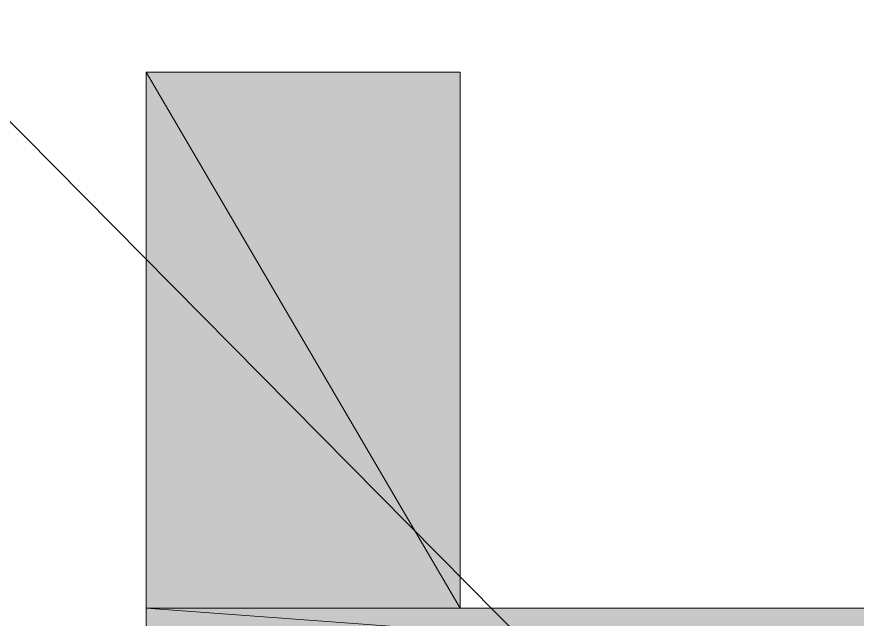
# Model space of a CAD drawing. Extents: x 2510 to 2660, y 706 to 761.
# Drawn here: x 2522.734 to 2523.525, y 755.557 to 756.123 of the extents above; entities that cross this region are included whole.
import ezdxf

# ---------------------------------------------------------------- set-up
doc = ezdxf.new("R2010")
doc.units = 0
doc.header["$MEASUREMENT"] = 0
doc.layers.add('HANBO', color=7, linetype='CONTINUOUS', lineweight=9)

# ---------------------------------------------------------------- blocks, each defined once
blk = doc.blocks.new('ea')
at = {"layer": 'HANBO'}
h = blk.add_hatch(color=256, dxfattribs=at)
h.dxf.hatch_style = 2
h.paths.add_polyline_path([(55.18023, 79.79105), (55.18023, 79.31354), (55.46017, 79.31354)])
h = blk.add_hatch(color=256, dxfattribs=at)
h.dxf.hatch_style = 2
h.paths.add_polyline_path([(55.18023, 79.79105), (55.46017, 79.79105), (55.46017, 79.31354)])
h = blk.add_hatch(color=256, dxfattribs=at)
h.dxf.hatch_style = 2
h.paths.add_polyline_path([(55.18023, 79.31354), (55.18023, 79.23117), (56.29998, 79.23117)])
h = blk.add_hatch(color=256, dxfattribs=at)
h.dxf.hatch_style = 2
h.paths.add_polyline_path([(55.18023, 79.31354), (56.29998, 79.31354), (56.29998, 79.23117)])
at = {"layer": 'HANBO', "lineweight": 0}
for points in [[(54.96617, 79.84045), (56.54701, 78.24317)], [(55.18023, 79.23117), (55.18023, 79.79105)], [(55.18023, 79.79105), (55.46017, 79.79105)], [(55.18023, 79.79105), (55.18023, 79.31354), (55.46017, 79.31354), (55.18023, 79.79105)], [(55.18023, 79.79105), (55.46017, 79.79105), (55.46017, 79.31354), (55.18023, 79.79105)], [(55.46017, 79.79105), (55.46017, 79.31354)], [(55.18023, 79.31354), (55.18023, 79.23117), (56.29998, 79.23117), (55.18023, 79.31354)], [(55.18023, 79.31354), (56.29998, 79.31354), (56.29998, 79.23117), (55.18023, 79.31354)], [(55.46017, 79.31354), (56.02005, 79.31354)]]:
    blk.add_lwpolyline(points, dxfattribs=at)
for points in [[(55.18023, 79.79105), (55.18023, 79.79105), (55.46017, 79.79105), (55.46017, 79.79105), (55.46017, 79.79105), (55.18023, 79.79105), (55.18023, 79.79105)], [(55.46017, 79.31354), (55.46017, 79.31354), (56.02005, 79.31354), (56.02005, 79.31354), (56.02005, 79.31354), (55.46017, 79.31354), (55.46017, 79.31354)]]:
    blk.add_open_spline(points, degree=3, knots=[0, 0, 0, 0, 1, 1, 1, 2, 2, 2, 2], dxfattribs=at)

msp = doc.modelspace()

# ---------------------------------------------------------------- block references
at = {"layer": 'HANBO', "color": 3, "xscale": 1.055206152000143, "yscale": 1.055206152000143, "zscale": 1.055206152000143}
msp.add_blockref('ea', (2464.6291, 671.87536), dxfattribs=at)

doc.saveas('drawing.dxf')
